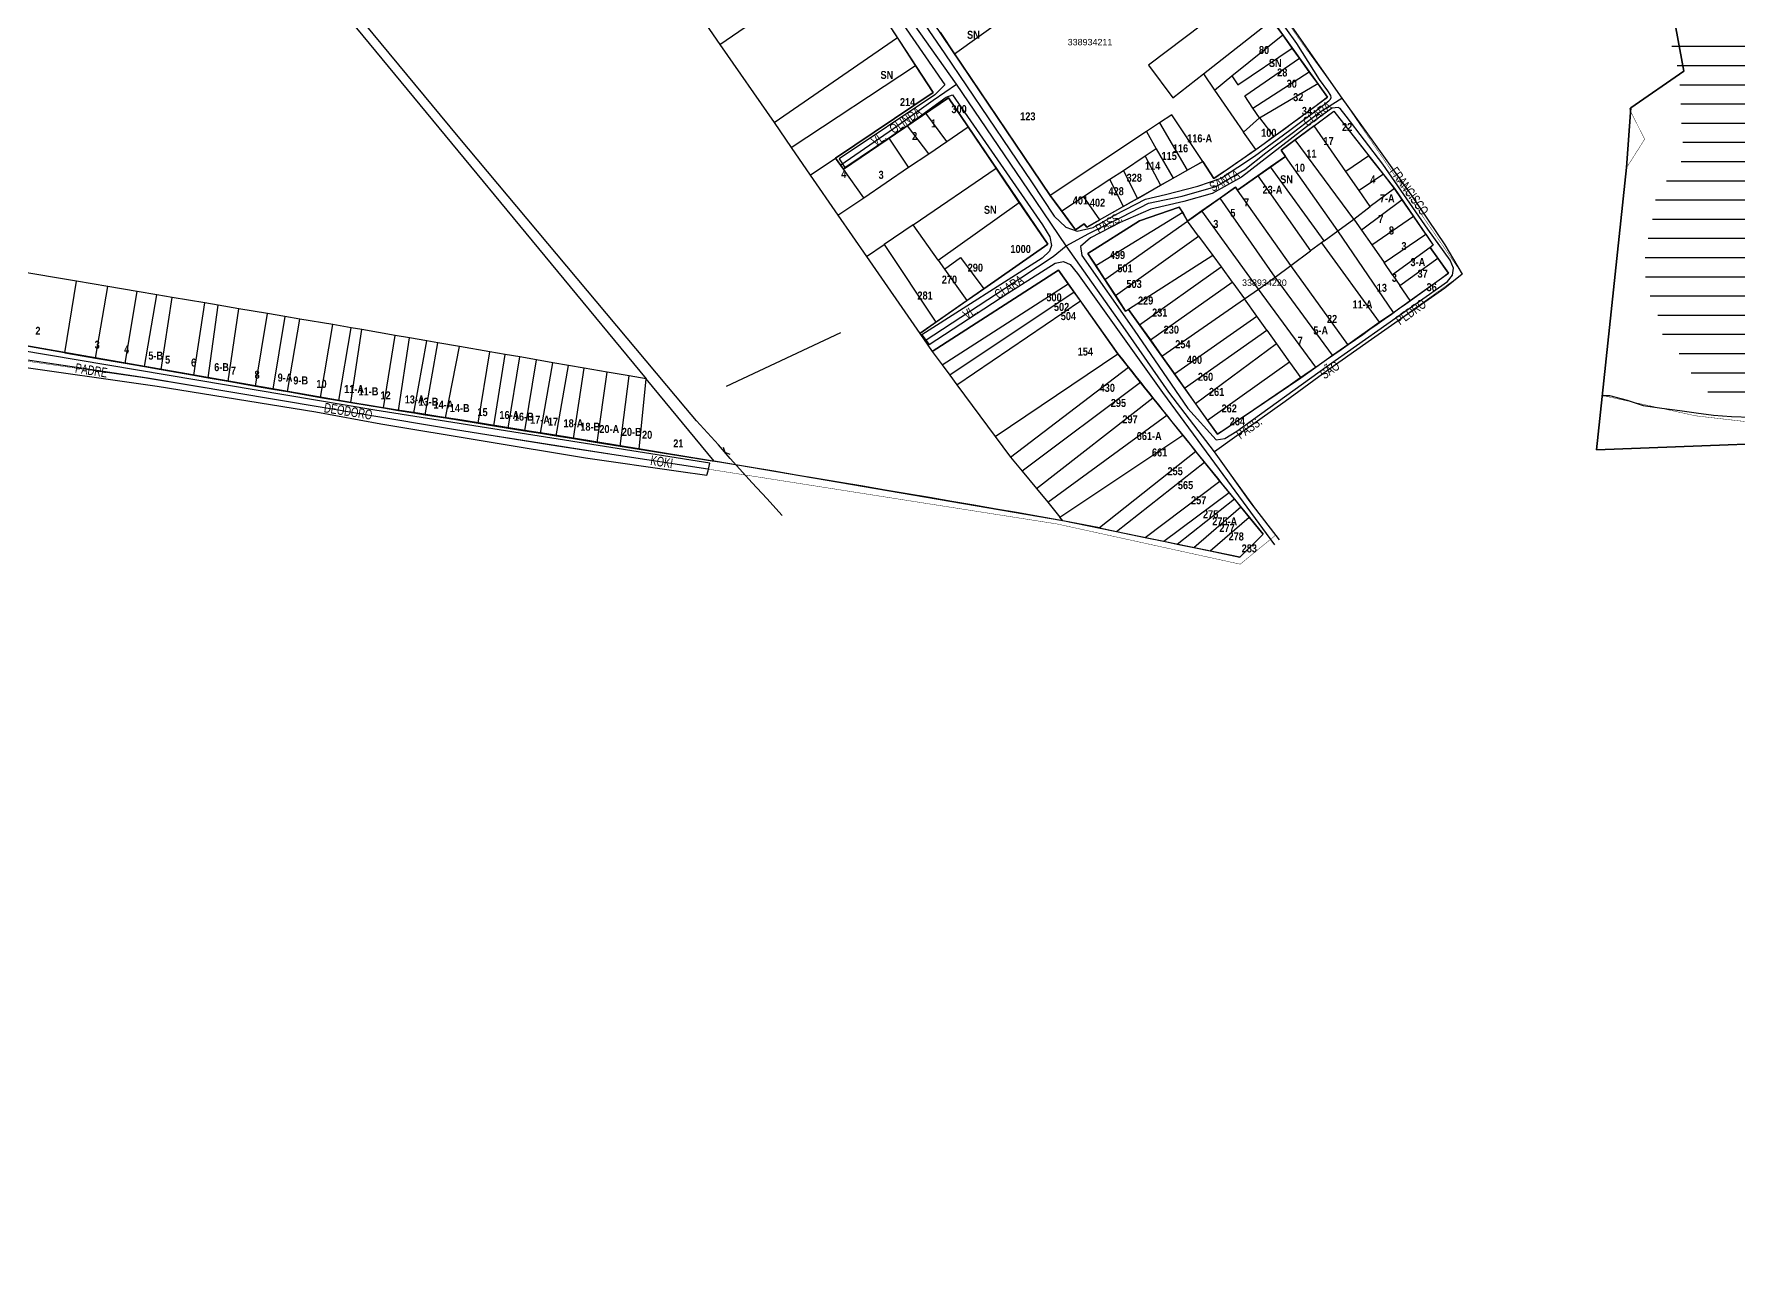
# Model space of a CAD drawing. Extents: x 206099 to 208675, y 4843659 to 4845705.
# Drawn here: x 207303 to 207835, y 4843661 to 4844046 of the extents above; entities that cross this region are included whole.
import ezdxf
from ezdxf.enums import TextEntityAlignment as Align

# ---------------------------------------------------------------- set-up
doc = ezdxf.new("R2010")
doc.units = 0
doc.header["$LTSCALE"] = 1.5
doc.header["$MEASUREMENT"] = 0
for name, color, linetype in [('CD-MALHA-LOTES', 40, 'CONTINUOUS'), ('CD_TXT_QUADRA', 7, 'CONTINUOUS'), ('HD-ALAGADO-BREJO', 170, 'CONTINUOUS'), ('HD-CURSO-INTER', 170, 'CONTINUOUS'), ('HD-VALAS-DRENOS', 170, 'CONTINUOUS'), ('LM-LIM-SETOR-FISCAL', 7, 'CONTINUOUS'), ('RU-QUADRAS', 6, 'CONTINUOUS'), ('SV-CAMINHO-TRILHA', 20, 'CONTINUOUS'), ('SV-EIXO-RUA-N-PAV', 6, 'CONTINUOUS'), ('SV-ESTIVAS', 7, 'CONTINUOUS'), ('SV-RUA-NAO-PAV-S-GUIA-C-GUIA', 7, 'CONTINUOUS'), ('SV-TXT-RUA-N-PAV-S-GUIA-C-GUIA', 7, 'CONTINUOUS'), ('Th_NmrPort', 7, 'CONTINUOUS')]:
    doc.layers.add(name, color=color, linetype=linetype)
doc.styles.add('ARIAL', font='ARIAL.TTF')
doc.styles.add('MONOTXT', font='ARIAL.TTF', dxfattribs={"height": 0.2})
doc.styles.get("Standard").update_dxf_attribs({"font": 'swisscbo.ttf'})
doc.linetypes.add('Limite', pattern='A,20,-3,[130,ltypeshp.shx,S=6.35,R=0,X=0,Y=0],-3,20', length=46)

# ---------------------------------------------------------------- blocks, each defined once
blk = doc.blocks.new('*X5')
at = {"layer": 'HD-ALAGADO-BREJO', "color": 0}
for p, q in [((207794.842649, 4844485.892669), (207805.79537, 4844485.892778)), ((207791.214047, 4844479.8926), (207828.418077, 4844479.892972)), ((207793.024959, 4844473.892585), (207828.630435, 4844473.892941)), ((207795.610594, 4844467.892578), (207827.255176, 4844467.892894)), ((207797.969237, 4844461.892568), (207826.109595, 4844461.89285)), ((207800.011615, 4844455.892556), (207825.55794, 4844455.892811)), ((207801.14809, 4844449.892534), (207824.898415, 4844449.892771)), ((207800.828458, 4844443.892498), (207823.950691, 4844443.892729)), ((207799.784972, 4844437.892454), (207823.002967, 4844437.892686)), ((207798.170735, 4844431.892405), (207822.055244, 4844431.892644)), ((207794.727734, 4844425.892338), (207821.10752, 4844425.892601)), ((207791.39063, 4844419.892271), (207820.298078, 4844419.89256)), ((207788.99836, 4844413.892214), (207819.766112, 4844413.892522)), ((207789.165763, 4844407.892183), (207819.978856, 4844407.892491)), ((207790.597303, 4844401.892164), (207820.921432, 4844401.892468)), ((207791.105561, 4844395.892136), (207822.180367, 4844395.892447)), ((207790.591581, 4844389.892098), (207823.052758, 4844389.892423)), ((207790.624199, 4844383.892066), (207823.567413, 4844383.892395)), ((207790.812854, 4844377.892035), (207824.273489, 4844377.892369)), ((207791.350355, 4844371.892007), (207824.111063, 4844371.892335)), ((207904.377694, 4844371.893137), (207921.70476, 4844371.89331)), ((207792.113749, 4844365.891982), (207823.948636, 4844365.8923)), ((207894.493216, 4844365.893005), (207920.144114, 4844365.893262)), ((207792.363181, 4844359.891951), (207823.45249, 4844359.892262)), ((207887.15993, 4844359.892899), (207916.463688, 4844359.893192)), ((207794.1923, 4844353.891936), (207822.609315, 4844353.892221)), ((207880.181973, 4844353.892796), (207913.753446, 4844353.893132)), ((207794.164311, 4844347.891903), (207822.312629, 4844347.892185)), ((207875.30661, 4844347.892714), (207912.081178, 4844347.893082)), ((207789.103192, 4844341.891819), (207822.260573, 4844341.892151)), ((207870.538868, 4844341.892634), (207911.776048, 4844341.893046)), ((207780.974045, 4844335.891705), (207822.72247, 4844335.892123)), ((207866.40461, 4844335.892559), (207913.348512, 4844335.893029)), ((207777.269977, 4844329.891635), (207824.213868, 4844329.892105)), ((207861.629071, 4844329.892479), (207913.301954, 4844329.892995)), ((207777.924523, 4844323.891609), (207825.78961, 4844323.892087)), ((207858.924276, 4844323.892419), (207908.589853, 4844323.892915)), ((207781.303788, 4844317.891609), (207827.311624, 4844317.89207)), ((207856.780366, 4844317.892364), (207898.081348, 4844317.892777)), ((207785.119883, 4844311.891615), (207828.920731, 4844311.892053)), ((207854.203606, 4844311.892305), (207894.023618, 4844311.892704)), ((207793.710604, 4844305.891668), (207832.781622, 4844305.892058)), ((207848.755933, 4844305.892218), (207898.657294, 4844305.892717)), ((207798.250215, 4844299.89168), (207905.524736, 4844299.892753)), ((207799.403432, 4844293.891658), (207905.707031, 4844293.892721)), ((207802.131386, 4844287.891653), (207908.842801, 4844287.89272)), ((207810.468715, 4844281.891703), (207917.408875, 4844281.892773)), ((207812.63408, 4844275.891692), (207922.444381, 4844275.89279)), ((207813.363658, 4844269.891666), (207925.986824, 4844269.892792)), ((207825.580983, 4844263.891755), (207926.724146, 4844263.892767)), ((207827.469613, 4844257.891741), (207926.210393, 4844257.892729)), ((207835.166879, 4844251.891785), (207924.307941, 4844251.892676)), ((207837.318521, 4844245.891774), (207922.647749, 4844245.892627)), ((207839.715859, 4844239.891765), (207921.21119, 4844239.89258)), ((207844.260155, 4844233.891777), (207849.477512, 4844233.891829)), ((207852.705357, 4844233.891861), (207920.735145, 4844233.892542)), ((207854.328298, 4844227.891845), (207920.45514, 4844227.892506)), ((207854.276476, 4844221.891811), (207919.61873, 4844221.892465)), ((207855.600513, 4844215.891791), (207918.283121, 4844215.892418)), ((207857.033068, 4844209.891773), (207918.867097, 4844209.892391)), ((207857.551363, 4844203.891745), (207927.143502, 4844203.892441)), ((207859.975913, 4844197.891736), (207932.445402, 4844197.892461)), ((207862.747953, 4844191.891731), (207943.901523, 4844191.892542)), ((207855.623703, 4844185.891627), (207948.252647, 4844185.892553)), ((207853.080848, 4844179.891568), (207947.9702, 4844179.892517)), ((207853.000642, 4844173.891534), (207941.53549, 4844173.89242)), ((207851.14973, 4844167.891483), (207932.054726, 4844167.892292)), ((207846.56011, 4844161.891404), (207900.155343, 4844161.89194)), ((207845.083184, 4844155.891356), (207891.452895, 4844155.89182)), ((207843.658365, 4844149.891309), (207887.283114, 4844149.891745)), ((207841.793676, 4844143.891257), (207885.410557, 4844143.891694)), ((207840.29991, 4844137.891209), (207884.338273, 4844137.89165)), ((207839.498916, 4844131.891168), (207882.553421, 4844131.891599)), ((207837.744728, 4844125.891118), (207880.044541, 4844125.891541)), ((207835.772403, 4844119.891065), (207877.483048, 4844119.891482)), ((207835.126361, 4844113.891026), (207875.956477, 4844113.891434)), ((207834.920125, 4844107.890991), (207875.335504, 4844107.891395)), ((207834.653275, 4844101.890955), (207874.887357, 4844101.891357)), ((207832.96839, 4844095.890905), (207874.568183, 4844095.891321)), ((207828.928135, 4844089.890832), (207874.436819, 4844089.891287)), ((207826.169204, 4844083.890771), (207874.524358, 4844083.891255)), ((207825.074135, 4844077.890727), (207875.296174, 4844077.891229)), ((207822.938291, 4844071.890673), (207876.427849, 4844071.891208)), ((207819.765805, 4844065.890608), (207877.750984, 4844065.891188)), ((207818.297974, 4844059.89056), (207879.376118, 4844059.891171)), ((207816.089236, 4844053.890505), (207881.579319, 4844053.89116)), ((207814.358217, 4844047.890455), (207884.323065, 4844047.891155)), ((207814.453918, 4844041.890423), (207885.515043, 4844041.891134)), ((207816.028817, 4844035.890406), (207886.027486, 4844035.891106)), ((207816.959459, 4844029.890382), (207887.54437, 4844029.891088)), ((207817.195608, 4844023.890351), (207888.769743, 4844023.891067)), ((207817.417703, 4844017.890321), (207889.92495, 4844017.891046)), ((207817.809855, 4844011.890292), (207889.658708, 4844011.89101)), ((207817.362589, 4844005.890254), (207887.474825, 4844005.890955)), ((207812.735023, 4843999.890175), (207884.076937, 4843999.890888)), ((207809.269532, 4843993.890107), (207880.029146, 4843993.890815)), ((207808.371219, 4843987.890065), (207875.878995, 4843987.89074)), ((207807.007572, 4843981.890018), (207873.093171, 4843981.890679)), ((207806.062029, 4843975.889976), (207872.269834, 4843975.890638)), ((207806.212549, 4843969.889945), (207872.458862, 4843969.890607)), ((207807.637929, 4843963.889926), (207872.960939, 4843963.890579)), ((207809.984234, 4843957.889916), (207874.567308, 4843957.890562)), ((207811.448392, 4843951.889898), (207878.86683, 4843951.890572)), ((207816.663107, 4843945.889917), (207880.350384, 4843945.890554)), ((207820.480887, 4843939.889922), (207876.952716, 4843939.890487)), ((207825.634741, 4843933.889941), (207861.666141, 4843933.890301))]:
    blk.add_line(p, q, dxfattribs=at)
blk = doc.blocks.new('COD045', base_point=(206178.195884, 4844915.796487))
at = {"layer": 'SV-ESTIVAS'}
blk.add_lwpolyline([(206178.944422, 4844914.299411), (206178.195884, 4844915.796487), (206178.944422, 4844917.299411)], dxfattribs=at)

msp = doc.modelspace()

# ---------------------------------------------------------------- linework, layer by layer
at = {"layer": 'CD-MALHA-LOTES', "linetype": 'Continuous'}
for p, q in [((207353.86, 4844107.65), (207493.87, 4843937.96)), ((207516.97, 4844042.47), (207556.23, 4844069.44)), ((207572.39, 4844044.64), (207556.23, 4844069.44)), ((207590.25, 4844039.59), (207628.83, 4844067.22)), ((207682.46, 4844059.9), (207650.83, 4844036.01)), ((207512.6, 4844048.8), (207516.97, 4844042.47)), ((207668.02, 4844033.26), (207689.45, 4844050.11)), ((207692.82, 4844045.45), (207689.45, 4844050.11)), ((207516.97, 4844042.47), (207533.85, 4844018.04)), ((207533.85, 4844018.04), (207572.39, 4844044.64)), ((207578.07, 4844035.92), (207572.39, 4844044.64)), ((207585.73, 4844046.35), (207590.25, 4844039.59)), ((207676.93, 4844032.64), (207692.82, 4844045.45)), ((207678.75, 4844029.86), (207695.75, 4844041.35)), ((207695.75, 4844041.35), (207692.82, 4844045.45)), ((207698.04, 4844038.15), (207695.75, 4844041.35)), ((207590.25, 4844039.59), (207620.2, 4843995.24)), ((207650.83, 4844036.01), (207658.51, 4844025.77)), ((207681.02, 4844026.39), (207698.04, 4844038.15)), ((207701.07, 4844033.92), (207698.04, 4844038.15)), ((207539.24, 4844010.25), (207578.07, 4844035.92)), ((207583.62, 4844027.41), (207578.07, 4844035.92)), ((207658.51, 4844025.77), (207668.02, 4844033.26)), ((207668.02, 4844033.26), (207671.52, 4844028.24)), ((207671.52, 4844028.24), (207676.93, 4844032.64)), ((207676.93, 4844032.64), (207678.75, 4844029.86)), ((207683.52, 4844022.56), (207701.07, 4844033.92)), ((207703.76, 4844030.23), (207701.07, 4844033.92)), ((207553.08, 4844006.98), (207583.62, 4844027.41)), ((207588.43, 4844025.8), (207581.31, 4844020.96)), ((207594.56, 4844016.72), (207588.43, 4844025.8)), ((207671.52, 4844028.24), (207680.57, 4844015.11)), ((207683.52, 4844022.56), (207681.02, 4844026.39)), ((207685.51, 4844019.53), (207703.76, 4844030.23)), ((207690.04, 4844013.72), (207706.76, 4844026.01)), ((207706.76, 4844026.01), (207703.76, 4844030.23)), ((207581.31, 4844020.96), (207575.59, 4844017.08)), ((207587.87, 4844012.18), (207581.31, 4844020.96)), ((207658.21, 4844020.53), (207654.3, 4844017.93)), ((207667.82, 4844005.94), (207658.21, 4844020.53)), ((207685.51, 4844019.53), (207683.52, 4844022.56)), ((207702.61, 4844017.09), (207708.8, 4844021.61)), ((207708.8, 4844021.61), (207719.73, 4844007.7)), ((207533.85, 4844018.04), (207539.24, 4844010.25)), ((207575.59, 4844017.08), (207569.87, 4844013.2)), ((207582.21, 4844008.34), (207575.59, 4844017.08)), ((207587.87, 4844012.18), (207594.56, 4844016.72)), ((207603.3, 4844003.8), (207594.56, 4844016.72)), ((207650.24, 4844015.22), (207620.2, 4843995.24)), ((207654.3, 4844017.93), (207650.24, 4844015.22)), ((207650.24, 4844015.22), (207653.31, 4844009.87)), ((207654.3, 4844017.93), (207662.95, 4844003.2)), ((207680.57, 4844015.11), (207685.51, 4844019.53)), ((207684.42, 4844009.6), (207680.57, 4844015.11)), ((207685.51, 4844019.53), (207690.04, 4844013.72)), ((207702.61, 4844017.09), (207696.67, 4844012.69)), ((207712.58, 4844002.74), (207702.61, 4844017.09)), ((207539.24, 4844010.25), (207545.15, 4844001.67)), ((207569.87, 4844013.2), (207555.55, 4844003.49)), ((207575.93, 4844004.08), (207569.87, 4844013.2)), ((207582.21, 4844008.34), (207587.87, 4844012.18)), ((207653.31, 4844009.87), (207649.88, 4844007.61)), ((207653.31, 4844009.87), (207658.56, 4844000.7)), ((207671.34, 4844000.59), (207684.42, 4844009.6)), ((207684.42, 4844009.6), (207690.04, 4844013.72)), ((207696.67, 4844012.69), (207692.32, 4844009.46)), ((207692.32, 4844009.46), (207693.69, 4844007.5)), ((207715.02, 4843987.92), (207696.67, 4844012.69)), ((207545.15, 4844001.67), (207553.08, 4844006.98)), ((207555.55, 4844003.49), (207553.08, 4844006.98)), ((207561.87, 4843994.55), (207575.93, 4844004.08)), ((207575.93, 4844004.08), (207582.21, 4844008.34)), ((207649.88, 4844007.61), (207643.02, 4844003.01)), ((207649.88, 4844007.61), (207654.62, 4843998.47)), ((207662.95, 4844003.2), (207667.82, 4844005.94)), ((207667.82, 4844005.94), (207671.34, 4844000.59)), ((207688.97, 4844004.18), (207685.05, 4844001.42)), ((207693.69, 4844007.5), (207688.97, 4844004.18)), ((207705.72, 4843981.05), (207688.97, 4844004.18)), ((207710.02, 4843984.22), (207693.69, 4844007.5)), ((207719.73, 4844007.7), (207712.58, 4844002.74)), ((207724.27, 4844001.92), (207719.73, 4844007.7)), ((207545.15, 4844001.67), (207553.84, 4843989.1)), ((207561.87, 4843994.55), (207555.55, 4844003.49)), ((207577.34, 4843986.15), (207603.3, 4844003.8)), ((207610.51, 4843993.13), (207603.3, 4844003.8)), ((207638.81, 4844000.25), (207630.55, 4843994.82)), ((207643.02, 4844003.01), (207638.81, 4844000.25)), ((207638.81, 4844000.25), (207642.97, 4843991.86)), ((207643.02, 4844003.01), (207647.4, 4843994.37)), ((207654.62, 4843998.47), (207658.56, 4844000.7)), ((207658.56, 4844000.7), (207662.95, 4844003.2)), ((207685.05, 4844001.42), (207678.68, 4843996.92)), ((207685.05, 4844001.42), (207701.52, 4843977.95)), ((207716.71, 4843996.8), (207712.58, 4844002.74)), ((207724.27, 4844001.92), (207716.71, 4843996.8)), ((207727.79, 4843997.43), (207724.27, 4844001.92)), ((207553.84, 4843989.1), (207561.87, 4843994.55)), ((207620.2, 4843995.24), (207623.79, 4843990.34)), ((207630.55, 4843994.82), (207623.79, 4843990.34)), ((207630.55, 4843994.82), (207635.55, 4843987.69)), ((207642.97, 4843991.86), (207647.4, 4843994.37)), ((207647.4, 4843994.37), (207654.62, 4843998.47)), ((207673.23, 4843994.43), (207667.59, 4843990.46)), ((207678.04, 4843997.83), (207673.23, 4843994.43)), ((207690.42, 4843969.76), (207673.23, 4843994.43)), ((207678.68, 4843996.92), (207678.04, 4843997.83)), ((207695.38, 4843973.42), (207678.68, 4843996.92)), ((207720.13, 4843991.81), (207716.71, 4843996.8)), ((207730.16, 4843993.95), (207717.45, 4843984.4)), ((207727.79, 4843997.43), (207720.13, 4843991.81)), ((207730.16, 4843993.95), (207727.79, 4843997.43)), ((207733.67, 4843988.8), (207730.16, 4843993.95)), ((207553.84, 4843989.1), (207562.74, 4843976.21)), ((207585.15, 4843975.07), (207610.51, 4843993.13)), ((207619.37, 4843980.03), (207610.51, 4843993.13)), ((207623.79, 4843990.34), (207628.02, 4843984.55)), ((207634.39, 4843973.38), (207661.64, 4843990.05)), ((207635.55, 4843987.69), (207642.97, 4843991.86)), ((207660.51, 4843991.65), (207648.06, 4843987.38)), ((207661.64, 4843990.05), (207660.51, 4843991.65)), ((207663.08, 4843987.28), (207661.64, 4843990.05)), ((207667.59, 4843990.46), (207663.08, 4843987.28)), ((207685.28, 4843965.97), (207667.59, 4843990.46)), ((207715.02, 4843987.92), (207720.13, 4843991.81)), ((207720.67, 4843979.81), (207733.67, 4843988.8)), ((207737.49, 4843983.2), (207733.67, 4843988.8)), ((207577.34, 4843986.15), (207568.3, 4843979.99)), ((207585.15, 4843975.07), (207577.34, 4843986.15)), ((207628.02, 4843984.55), (207630.73, 4843986.4)), ((207630.73, 4843986.4), (207631.59, 4843985.41)), ((207631.59, 4843985.41), (207635.55, 4843987.69)), ((207648.06, 4843987.38), (207631.9, 4843977.17)), ((207637.22, 4843969.05), (207663.08, 4843987.28)), ((207666.52, 4843982.58), (207663.08, 4843987.28)), ((207705.72, 4843981.05), (207710.02, 4843984.22)), ((207710.02, 4843984.22), (207715.02, 4843987.92)), ((207727.39, 4843958.74), (207710.02, 4843984.22)), ((207715.02, 4843987.92), (207717.45, 4843984.4)), ((207717.45, 4843984.4), (207720.67, 4843979.81)), ((207724.5, 4843974.28), (207737.49, 4843983.2)), ((207737.49, 4843983.2), (207739.85, 4843979.73)), ((207562.74, 4843976.21), (207568.3, 4843979.99)), ((207568.3, 4843979.99), (207584.46, 4843955.69)), ((207599.4, 4843966.1), (207619.37, 4843980.03)), ((207640.54, 4843963.97), (207666.52, 4843982.58)), ((207666.52, 4843982.58), (207670.98, 4843976.48)), ((207695.38, 4843973.42), (207701.52, 4843977.95)), ((207704.94, 4843980.48), (207701.52, 4843977.95)), ((207705.72, 4843981.05), (207704.94, 4843980.48)), ((207704.94, 4843980.48), (207722.98, 4843955.64)), ((207720.67, 4843979.81), (207724.5, 4843974.28)), ((207738.88, 4843979.02), (207727.13, 4843970.47)), ((207739.85, 4843979.73), (207738.88, 4843979.02)), ((207741.24, 4843975.73), (207738.88, 4843979.02)), ((207562.74, 4843976.21), (207579.37, 4843952.14)), ((207585.15, 4843975.07), (207587.13, 4843972.27)), ((207587.13, 4843972.27), (207592.12, 4843975.87)), ((207587.13, 4843972.27), (207594.1, 4843962.41)), ((207592.12, 4843975.87), (207599.4, 4843966.1)), ((207631.9, 4843977.17), (207634.39, 4843973.38)), ((207634.39, 4843973.38), (207637.22, 4843969.05)), ((207670.98, 4843976.48), (207644.66, 4843959.68)), ((207648.11, 4843954.83), (207673.57, 4843972.93)), ((207670.98, 4843976.48), (207673.57, 4843972.93)), ((207673.57, 4843972.93), (207677.05, 4843968.18)), ((207690.42, 4843969.76), (207695.38, 4843973.42)), ((207713.18, 4843948.7), (207695.38, 4843973.42)), ((207727.13, 4843970.47), (207724.5, 4843974.28)), ((207729.43, 4843967.18), (207741.24, 4843975.73)), ((207744.66, 4843970.95), (207741.24, 4843975.73)), ((207315.9, 4843968.48), (207296.63, 4843971.72)), ((207312.29, 4843946.14), (207315.9, 4843968.48)), ((207325.67, 4843966.83), (207315.9, 4843968.48)), ((207321.83, 4843944.47), (207325.67, 4843966.83)), ((207334.8, 4843965.28), (207325.67, 4843966.83)), ((207622.78, 4843971.92), (207583.32, 4843946.49)), ((207586.38, 4843942.36), (207625.8, 4843967.67)), ((207625.8, 4843967.67), (207622.78, 4843971.92)), ((207627.61, 4843965.1), (207625.8, 4843967.67)), ((207637.22, 4843969.05), (207640.54, 4843963.97)), ((207651.45, 4843950.13), (207677.05, 4843968.18)), ((207677.05, 4843968.18), (207677.19, 4843967.99)), ((207677.19, 4843967.99), (207680.88, 4843962.97)), ((207685.28, 4843965.97), (207690.42, 4843969.76)), ((207708.42, 4843945.34), (207690.42, 4843969.76)), ((207727.13, 4843970.47), (207729.43, 4843967.18)), ((207732.68, 4843962.48), (207729.43, 4843967.18)), ((207732.68, 4843962.48), (207744.66, 4843970.95)), ((207331.1, 4843942.85), (207334.8, 4843965.28)), ((207340.96, 4843964.23), (207334.8, 4843965.28)), ((207337.16, 4843941.79), (207340.96, 4843964.23)), ((207345.81, 4843963.41), (207340.96, 4843964.23)), ((207342.3, 4843940.89), (207345.81, 4843963.41)), ((207355.96, 4843961.69), (207345.81, 4843963.41)), ((207352.54, 4843939.1), (207355.96, 4843961.69)), ((207360.2, 4843960.97), (207355.96, 4843961.69)), ((207584.46, 4843955.69), (207594.1, 4843962.41)), ((207627.61, 4843965.1), (207588.8, 4843939.08)), ((207591, 4843936.14), (207629.61, 4843962.3)), ((207594.1, 4843962.41), (207599.4, 4843966.1)), ((207629.61, 4843962.3), (207627.61, 4843965.1)), ((207641.33, 4843945.76), (207629.61, 4843962.3)), ((207640.54, 4843963.97), (207643.73, 4843959.1)), ((207655.08, 4843945.01), (207680.88, 4843962.97)), ((207680.88, 4843962.97), (207685.28, 4843965.97)), ((207684.73, 4843957.55), (207680.88, 4843962.97)), ((207703.13, 4843941.6), (207685.28, 4843965.97)), ((207727.39, 4843958.74), (207732.68, 4843962.48)), ((207357.04, 4843938.31), (207360.2, 4843960.97)), ((207366.59, 4843959.89), (207360.2, 4843960.97)), ((207363.31, 4843937.22), (207366.59, 4843959.89)), ((207375.57, 4843958.36), (207366.59, 4843959.89)), ((207371.86, 4843935.72), (207375.57, 4843958.36)), ((207381.02, 4843957.44), (207375.57, 4843958.36)), ((207381.02, 4843957.44), (207377.28, 4843934.77)), ((207385.65, 4843956.65), (207381.02, 4843957.44)), ((207381.82, 4843933.98), (207385.65, 4843956.65)), ((207395.96, 4843954.91), (207385.65, 4843956.65)), ((207643.73, 4843959.1), (207644.66, 4843959.68)), ((207644.66, 4843959.68), (207648.11, 4843954.83)), ((207659.02, 4843939.48), (207684.73, 4843957.55)), ((207687.87, 4843953.14), (207684.73, 4843957.55)), ((207722.98, 4843955.64), (207727.39, 4843958.74)), ((207392.1, 4843932.18), (207395.96, 4843954.91)), ((207401.67, 4843953.94), (207395.96, 4843954.91)), ((207397.87, 4843931.17), (207401.67, 4843953.94)), ((207401.62, 4843930.52), (207405.03, 4843953.37)), ((207405.03, 4843953.37), (207401.67, 4843953.94)), ((207415.44, 4843951.56), (207405.03, 4843953.37)), ((207411.83, 4843928.87), (207415.44, 4843951.56)), ((207419.98, 4843950.77), (207415.44, 4843951.56)), ((207416.47, 4843928.12), (207419.98, 4843950.77)), ((207425.32, 4843949.85), (207419.98, 4843950.77)), ((207579.37, 4843952.14), (207584.46, 4843955.69)), ((207579.37, 4843952.14), (207583.32, 4843946.49)), ((207648.11, 4843954.83), (207651.45, 4843950.13)), ((207662.14, 4843935.09), (207687.87, 4843953.14)), ((207687.87, 4843953.14), (207690.89, 4843948.87)), ((207713.18, 4843948.7), (207722.98, 4843955.64)), ((207292.66, 4843949.59), (207312.13, 4843946.17)), ((207312.13, 4843946.17), (207312.29, 4843946.14)), ((207312.29, 4843946.14), (207321.83, 4843944.47)), ((207421.31, 4843927.34), (207425.32, 4843949.85)), ((207424.89, 4843926.76), (207428.83, 4843949.24)), ((207428.83, 4843949.24), (207425.32, 4843949.85)), ((207435.62, 4843948.07), (207428.83, 4843949.24)), ((207431.21, 4843925.76), (207435.62, 4843948.07)), ((207445.08, 4843946.42), (207435.62, 4843948.07)), ((207441.41, 4843924.09), (207445.08, 4843946.42)), ((207449.8, 4843945.6), (207445.08, 4843946.42)), ((207446.25, 4843923.31), (207449.8, 4843945.6)), ((207454.41, 4843944.8), (207449.8, 4843945.6)), ((207583.32, 4843946.49), (207586.38, 4843942.36)), ((207602.97, 4843919.94), (207641.33, 4843945.76)), ((207644.6, 4843941.64), (207641.33, 4843945.76)), ((207651.45, 4843950.13), (207655.08, 4843945.01)), ((207690.89, 4843948.87), (207665.6, 4843930.2)), ((207690.89, 4843948.87), (207694.94, 4843943.18)), ((207708.42, 4843945.34), (207713.18, 4843948.7)), ((207321.83, 4843944.47), (207331.1, 4843942.85)), ((207331.1, 4843942.85), (207337.16, 4843941.79)), ((207337.16, 4843941.79), (207342.3, 4843940.89)), ((207342.3, 4843940.89), (207352.54, 4843939.1)), ((207450.82, 4843922.57), (207454.41, 4843944.8)), ((207459.63, 4843943.89), (207454.41, 4843944.8)), ((207456.04, 4843921.73), (207459.63, 4843943.89)), ((207464.69, 4843943.02), (207459.63, 4843943.89)), ((207460.86, 4843920.96), (207464.69, 4843943.02)), ((207469.6, 4843942.16), (207464.69, 4843943.02)), ((207465.81, 4843920.15), (207469.6, 4843942.16)), ((207474.55, 4843941.3), (207469.6, 4843942.16)), ((207471.15, 4843919.29), (207474.55, 4843941.3)), ((207481.75, 4843940.06), (207474.55, 4843941.3)), ((207478.62, 4843918.08), (207481.75, 4843940.06)), ((207488.59, 4843938.86), (207481.75, 4843940.06)), ((207586.38, 4843942.36), (207588.8, 4843939.08)), ((207607.79, 4843913.49), (207644.6, 4843941.64)), ((207648.41, 4843936.86), (207644.6, 4843941.64)), ((207655.08, 4843945.01), (207659.02, 4843939.48)), ((207694.94, 4843943.18), (207669.32, 4843924.98)), ((207694.94, 4843943.18), (207698.43, 4843938.27)), ((207698.43, 4843938.27), (207703.13, 4843941.6)), ((207703.13, 4843941.6), (207708.42, 4843945.34)), ((207352.54, 4843939.1), (207357.04, 4843938.31)), ((207357.04, 4843938.31), (207363.31, 4843937.22)), ((207363.31, 4843937.22), (207371.86, 4843935.72)), ((207371.86, 4843935.72), (207377.28, 4843934.77)), ((207377.28, 4843934.77), (207381.82, 4843933.98)), ((207485.79, 4843916.92), (207488.59, 4843938.86)), ((207493.87, 4843937.96), (207488.59, 4843938.86)), ((207491.68, 4843915.97), (207493.87, 4843937.96)), ((207515.12, 4843912.19), (207493.87, 4843937.96)), ((207588.8, 4843939.08), (207591, 4843936.14)), ((207591, 4843936.14), (207602.97, 4843919.94)), ((207648.41, 4843936.86), (207611.36, 4843909.15)), ((207652.26, 4843932.03), (207648.41, 4843936.86)), ((207659.02, 4843939.48), (207662.14, 4843935.09)), ((207662.14, 4843935.09), (207665.6, 4843930.2)), ((207672.42, 4843920.64), (207698.43, 4843938.27)), ((207381.82, 4843933.98), (207392.1, 4843932.18)), ((207392.1, 4843932.18), (207397.87, 4843931.17)), ((207397.87, 4843931.17), (207401.62, 4843930.52)), ((207401.62, 4843930.52), (207411.83, 4843928.87)), ((207615.84, 4843903.69), (207652.26, 4843932.03)), ((207656.58, 4843926.61), (207652.26, 4843932.03)), ((207665.6, 4843930.2), (207669.32, 4843924.98)), ((207411.83, 4843928.87), (207416.47, 4843928.12)), ((207416.47, 4843928.12), (207421.31, 4843927.34)), ((207421.31, 4843927.34), (207424.89, 4843926.76)), ((207424.89, 4843926.76), (207431.21, 4843925.76)), ((207431.21, 4843925.76), (207441.41, 4843924.09)), ((207441.41, 4843924.09), (207446.25, 4843923.31)), ((207619.38, 4843899.38), (207656.58, 4843926.61)), ((207661.6, 4843920.32), (207656.58, 4843926.61)), ((207669.32, 4843924.98), (207672.42, 4843920.64)), ((207446.25, 4843923.31), (207450.82, 4843922.57)), ((207450.82, 4843922.57), (207456.04, 4843921.73)), ((207456.04, 4843921.73), (207460.86, 4843920.96)), ((207460.86, 4843920.96), (207465.81, 4843920.15)), ((207465.81, 4843920.15), (207471.15, 4843919.29)), ((207471.15, 4843919.29), (207478.62, 4843918.08)), ((207602.97, 4843919.94), (207607.79, 4843913.49)), ((207623.21, 4843894.72), (207661.6, 4843920.32)), ((207661.6, 4843920.32), (207665.65, 4843915.24)), ((207478.62, 4843918.08), (207485.79, 4843916.92)), ((207485.79, 4843916.92), (207491.68, 4843915.97)), ((207491.68, 4843915.97), (207515.12, 4843912.19)), ((207607.79, 4843913.49), (207611.36, 4843909.15)), ((207665.65, 4843915.24), (207635.56, 4843891.4)), ((207668.38, 4843911.89), (207665.65, 4843915.24)), ((207624.12, 4843893.62), (207515.12, 4843912.19)), ((207611.36, 4843909.15), (207615.84, 4843903.69)), ((207640.92, 4843890.28), (207668.38, 4843911.89)), ((207673.18, 4843906.01), (207668.38, 4843911.89)), ((207615.84, 4843903.69), (207619.38, 4843899.38)), ((207649.8, 4843888.43), (207673.18, 4843906.01)), ((207676.07, 4843902.46), (207673.18, 4843906.01)), ((207619.38, 4843899.38), (207623.21, 4843894.72)), ((207655.67, 4843887.2), (207676.07, 4843902.46)), ((207659.88, 4843886.33), (207677.7, 4843900.47)), ((207665.01, 4843885.25), (207679.74, 4843897.97)), ((207677.7, 4843900.47), (207676.07, 4843902.46)), ((207679.74, 4843897.97), (207677.7, 4843900.47)), ((207682.38, 4843894.73), (207679.74, 4843897.97)), ((207624.12, 4843893.62), (207623.21, 4843894.72)), ((207635.56, 4843891.4), (207624.12, 4843893.62)), ((207670.14, 4843884.19), (207682.38, 4843894.73)), ((207686.73, 4843889.4), (207682.38, 4843894.73)), ((207635.56, 4843891.4), (207640.92, 4843890.28)), ((207640.92, 4843890.28), (207649.8, 4843888.43)), ((207649.8, 4843888.43), (207655.67, 4843887.2)), ((207655.67, 4843887.2), (207659.88, 4843886.33)), ((207679.42, 4843882.25), (207686.73, 4843889.4)), ((207659.88, 4843886.33), (207665.01, 4843885.25)), ((207665.01, 4843885.25), (207670.14, 4843884.19)), ((207670.14, 4843884.19), (207679.42, 4843882.25))]:
    msp.add_line(p, q, dxfattribs=at)
at = {"layer": 'CD-MALHA-LOTES'}
msp.add_lwpolyline([(207815.63, 4844047.62), (207818.11, 4844034.1), (207801.58, 4844022.7), (207800.29, 4844003.99), (207790.84, 4843915.81), (207878.7, 4843919.16)], dxfattribs=at)
at = {"layer": 'HD-CURSO-INTER', "flags": 128}
msp.add_lwpolyline([(207536.42, 4843895.26), (207531.56, 4843900.61), (207526.99, 4843905.45), (207520.2, 4843913.06), (207516.46, 4843917.32), (207509.67, 4843924.82), (207506.27, 4843928.78)], dxfattribs=at)
at = {"layer": 'HD-VALAS-DRENOS', "flags": 128}
for points in [[(207506.27, 4843928.78), (207435.19, 4844013.66), (207362.98, 4844101.03), (207314.77, 4844160.46), (207314.12, 4844160.28), (207312.81, 4844161.67)], [(207519.01, 4843935.64), (207554.77, 4843952.43)]]:
    msp.add_lwpolyline(points, dxfattribs=at)
at = {"layer": 'LM-LIM-SETOR-FISCAL', "linetype": 'Limite', "ltscale": 0.1, "const_width": 0.13, "flags": 128}
msp.add_lwpolyline([(206951.13, 4844515.15), (206103.85, 4844311.15), (206102.2, 4844310.76), (206463.03, 4843896.23), (206552, 4844015.88), (206955.36, 4843691.91), (206997.06, 4843661.13), (206998.31, 4843663.57), (207016.42, 4843698.58), (207012.73, 4843700.99), (207070.72, 4843830.73), (207120.99, 4843945.82), (207148.62, 4843951), (207201.26, 4843971.46), (207207.29, 4843958.02), (207217.12, 4843955.42), (207337.27, 4843938.21), (207437.15, 4843921.71), (207622.29, 4843892.61), (207679.53, 4843880.04), (207690.49, 4843889.02), (207671.55, 4843915.2), (207748.93, 4843970.7), (207711.26, 4844025.71), (207698.36, 4844043.55), (207668.91, 4844086.59), (207641.42, 4844125.22), (207698.91, 4844166.45), (207678.15, 4844195.51), (207667.43, 4844209.54), (207654.06, 4844227.54), (207631.24, 4844260.95), (207605.71, 4844299.54), (207598, 4844309.83), (207586.64, 4844326.37), (207553.25, 4844375.41), (207542.96, 4844389.81), (207530.49, 4844407.67), (207597.31, 4844451.76), (207621.23, 4844476.19), (207656.93, 4844513), (207690.53, 4844547.25), (207699.44, 4844555.93), (207701.4, 4844564.61), (207693.13, 4844573.37), (207679, 4844583.84), (207661.07, 4844596.77), (207637.45, 4844615.37), (207585.86, 4844655.97), (207575.48, 4844664.69), (207569.08, 4844671.5), (207569.45, 4844680.36), (207654.93, 4844703.13), (207663.89, 4844680.39), (207677.57, 4844669.34), (207702.32, 4844650.54), (207716.26, 4844640.68), (207753.78, 4844609.83), (207762.93, 4844554.62), (207770.13, 4844473.57), (207776.84, 4844472.68), (207793.01, 4844360.57), (207785.17, 4844355.62), (207770.44, 4844345.59), (207748.43, 4844330.95), (207747.91, 4844324.8), (207753.52, 4844317.31), (207769.28, 4844298.69), (207775.01, 4844293.43), (207782.88, 4844283.92), (207789.15, 4844276.2), (207815.46, 4844244.33), (207819.38, 4844241.82), (207833.89, 4844253.22), (207837.15, 4844248.8), (207827.85, 4844241.71), (207830.8, 4844238.17), (207835.76, 4844241.82), (207843.28, 4844230.65), (207850.47, 4844234.85), (207853.27, 4844229.99), (207850.22, 4844228.31), (207852.55, 4844223.47), (207862.28, 4844194.53), (207852.98, 4844190.72), (207855.45, 4844183.13), (207841.05, 4844179.2), (207842.75, 4844174.19), (207831.58, 4844167.48), (207835.38, 4844161.88), (207841.17, 4844165.37), (207847.07, 4844155.75), (207831.32, 4844146.19), (207834.89, 4844140.85), (207829.27, 4844137.4), (207831.74, 4844133), (207827.93, 4844130.58), (207830.96, 4844126.13), (207825.79, 4844122.95), (207828.8, 4844117.88), (207826.74, 4844116.71), (207837.07, 4844101.63), (207828.21, 4844096.11), (207838.21, 4844083.58), (207810.77, 4844063.9), (207814.94, 4844058.51), (207818.35, 4844060.87), (207823.85, 4844053.22), (207815.63, 4844047.62), (207818.11, 4844034.1), (207801.11, 4844022.39), (207805.92, 4844012.86), (207800.29, 4844003.99), (207792.72, 4843932.76), (207821.91, 4843926.4), (207859.75, 4843922.03), (207884.09, 4843912.26), (207889.39, 4843912.02), (207898.99, 4843924.88), (207898.88, 4843930.09), (207899.02, 4843938.96), (207962.06, 4843938.77), (207963.84, 4843901.85), (207941.02, 4843902.05), (207942.04, 4843841.47), (208007.7, 4843841.21), (208022.14, 4843841.12), (208036.07, 4843839.89), (208056.34, 4843840.14), (208090.26, 4843841.1), (208106.1, 4843842.59), (208189.59, 4843856.54), (208188.16, 4843865.4), (208275.25, 4843877.18), (208292.72, 4843880.37), (208298.69, 4843887.78), (208321.91, 4843926.37), (208334.62, 4843947.55), (208347.38, 4843979.84), (208351.66, 4843981.53), (208361.4, 4843993.9), (208372.92, 4843999.2), (208371.9, 4844007.23), (208387.36, 4844030.68), (208393.74, 4844026.56), (208401.25, 4844038.55), (208394.9, 4844042.64), (208398.77, 4844059.02), (208405.89, 4844063.32), (208424.47, 4844062.68), (208426.06, 4844069.85), (208422.67, 4844090.07), (208413.98, 4844110.55), (208424.48, 4844115.64), (208426.74, 4844111.64), (208466.87, 4844139.33), (208484, 4844172.26), (208526.46, 4844173.32), (208524.92, 4844238.99), (208556.34, 4844273.82), (208606.67, 4844329.22), (208617.29, 4844355.28), (208634.75, 4844382.44), (208623.4, 4844573.87), (208620.94, 4844586.93), (208617.24, 4844585.48), (208611.62, 4844582.44), (208602.16, 4844575.47), (208597.22, 4844571.55), (208589.65, 4844565.64), (208583.91, 4844560.59), (208574.64, 4844553.13), (208565.88, 4844547.77), (208558.91, 4844543.84), (208546.16, 4844536.68), (208538.21, 4844532.01), (208523.21, 4844523.48), (208501.29, 4844510.52), (208474.09, 4844504.73), (208470.3, 4844549.75), (208469.96, 4844556.19), (208469.21, 4844570.01), (208467.84, 4844586.2), (208466.79, 4844596.16), (208463.28, 4844642.74), (208459.25, 4844689.33), (208457.41, 4844719.81), (208456.59, 4844734.9), (208455.83, 4844742.23), (208452.75, 4844785.24), (208451.92, 4844795.94), (208448.46, 4844834.88), (208447.26, 4844852.46), (208446.16, 4844873.31), (208445.12, 4844881.64), (208441.97, 4844928.93), (208438.81, 4844974.82), (208435.74, 4845020.91), (208434.09, 4845038.6), (208431.09, 4845069.57), (208428.45, 4845117.03), (208425.65, 4845163.09), (208425.04, 4845177.97), (208424.21, 4845193.61), (208423.19, 4845208.28), (208420.65, 4845245.05), (208420.1, 4845254.11), (208419.59, 4845259.67), (208417.58, 4845281.54), (208417.08, 4845287.58), (208415.98, 4845307.61), (208414.07, 4845322.51), (208412.84, 4845335.67), (208409.33, 4845349.09), (208404.94, 4845354.53), (208397.22, 4845363.48), (208391.26, 4845367.95), (208373.27, 4845347.25), (208334.49, 4845303.29), (208294.22, 4845257.76), (208255.35, 4845213.1), (208212.72, 4845163.71), (208171.57, 4845116.42), (208140.51, 4845080.89), (208114.59, 4845051), (208102.6, 4845036.98), (208066.61, 4844996.14), (208032.07, 4844956.22), (207998.73, 4844916.29), (207967.12, 4844879.57), (207953.42, 4844867.05), (207945.01, 4844857.92), (207921.99, 4844836.18), (207906.18, 4844822.02), (207877.77, 4844798.99), (207836.45, 4844772.36), (207834.47, 4844792.78), (207833.01, 4844807.86), (207831.55, 4844856.55), (207830.63, 4844904.88), (207830.37, 4844927.94), (207830.09, 4844953.39), (207831, 4845001.71), (207831.73, 4845050.95), (207831.55, 4845099.46), (207831.55, 4845147.97), (207831.18, 4845196.48), (207831.39, 4845224.82), (207831.52, 4845241.53), (207831.55, 4845245.91), (207831.55, 4845246.41), (207831.18, 4845294.78), (207831.18, 4845343.11), (207831.73, 4845394.36), (207833.37, 4845443.42), (207833.92, 4845490.65), (207833.71, 4845521.07), (207833.56, 4845541.9), (207833.48, 4845550.53), (207833.19, 4845579.45), (207832.83, 4845604.85), (207833.56, 4845629.33), (207836.48, 4845656.56), (207836.76, 4845664.71), (207825.37, 4845667.68), (207821.82, 4845668.69), (207816.91, 4845670.09), (207805.68, 4845673.47), (207791.7, 4845677.75), (207783.5, 4845679.57), (207766.81, 4845685.02), (207754.43, 4845688.82), (207739.64, 4845691.3), (207722.13, 4845693.94), (207717.1, 4845694.68), (207690.08, 4845700.62), (207680.08, 4845702.89), (207670.03, 4845704.98), (207667.81, 4845700.16), (207660.99, 4845676.98), (207660.54, 4845673.8), (207657.39, 4845659.57), (207656.59, 4845656.53), (207655.95, 4845653.98), (207650.56, 4845639.59), (207647.27, 4845633.02), (207644.17, 4845622.85), (207641.37, 4845615.1), (207618.1, 4845615.4), (207601.33, 4845615.86), (207592.93, 4845615.82), (207543.69, 4845617.43), (207493.78, 4845618.83), (207471.28, 4845620.61), (207442.67, 4845621.38), (207409.05, 4845621.45), (207395.8, 4845621.64), (207345.61, 4845622.76), (207297.34, 4845623.66), (207302.37, 4845557.49), (207306.56, 4845504.34), (207309.91, 4845464.2), (207314.17, 4845425.29), (207318.44, 4845350.96), (207323.01, 4845301.38), (207326.21, 4845262.61), (207329.56, 4845220.35), (207332.3, 4845183.41), (207332.77, 4845157.36), (207331.5, 4845129.31), (207329.48, 4845113.1), (207327.97, 4845099.78), (207322.7, 4845067.42), (207315.32, 4845031.5), (207304.58, 4844989.44), (207294.83, 4844945.95), (207285.39, 4844902.77), (207275.03, 4844859.74), (207265.74, 4844820.37), (207255.53, 4844777.19), (207247.26, 4844743.37), (207237.49, 4844702.4), (207233.3, 4844686.1), (207226.31, 4844651.65), (207222.36, 4844634.38), (207221.5, 4844580.09), (207184.7, 4844571.41), (207132.94, 4844558.17), (207106.7, 4844555.23), (207101.3, 4844554.58), (207090.18, 4844551.4), (207069.41, 4844546.2), (207052.47, 4844541.19), (207025, 4844537.01), (206969.31, 4844520.12)], close=True, dxfattribs=at)
at = {"layer": 'RU-QUADRAS', "color": 6, "linetype": 'Continuous'}
msp.add_lwpolyline([(207242.54, 4844432.66, -0.004114), (207369.85, 4844257.26), (207366.04, 4844253.99), (207461.34, 4844123.51), (207466.93, 4844127.23), (207410.97, 4844208.32), (207379.82, 4844251.9), (207412.76, 4844277.46), (207426.33, 4844259.95, 0.004706), (207548.6, 4844081.14), (207583.62, 4844027.41), (207553.08, 4844006.98), (207555.55, 4844003.49), (207588.43, 4844025.8), (207619.37, 4843980.03), (207579.37, 4843952.14), (207583.32, 4843946.49), (207622.78, 4843971.92), (207641.33, 4843945.76, 0.005737), (207686.73, 4843889.4), (207679.42, 4843882.25), (207624.12, 4843893.62, 0.004301), (207401.62, 4843930.52), (207260.32, 4843955.26)], format="xyb", dxfattribs=at)
for points in [[(207569.75, 4844070.09), (207608.19, 4844096.8), (207640.85, 4844117.96), (207706.76, 4844026.01, -0.015176), (207671.34, 4844000.59), (207667.82, 4844005.94), (207631.59, 4843985.41), (207630.73, 4843986.4), (207628.02, 4843984.55), (207620.2, 4843995.24)], [(207631.91, 4843977.18), (207648.06, 4843987.38), (207660.51, 4843991.65), (207663.08, 4843987.28), (207678.04, 4843997.83), (207678.68, 4843996.92), (207693.69, 4844007.5), (207692.32, 4844009.46), (207708.8, 4844021.61), (207727.79, 4843997.43), (207739.85, 4843979.73), (207738.88, 4843979.02), (207744.66, 4843970.95, -0.00983), (207672.42, 4843920.64), (207644.66, 4843959.68), (207643.73, 4843959.1)]]:
    msp.add_lwpolyline(points, format="xyb", close=True, dxfattribs=at)
msp.add_lwpolyline([(207878.7, 4843919.16), (207790.84, 4843915.81), (207800.29, 4844003.99), (207801.58, 4844022.7), (207818.11, 4844034.1), (207815.63, 4844047.62)], dxfattribs=at)
at = {"layer": 'SV-CAMINHO-TRILHA', "flags": 128}
msp.add_lwpolyline([(207792.72, 4843932.76), (207794.98, 4843932.81), (207800.49, 4843931.3), (207805.5, 4843929.66), (207811.28, 4843928.75), (207816.96, 4843928.03), (207822.05, 4843927.39), (207827.43, 4843926.59), (207833.03, 4843926.23), (207839.22, 4843926.01), (207844.57, 4843925.81), (207849.74, 4843924.46), (207854.82, 4843923.51), (207859.86, 4843923.02), (207865.35, 4843922.37), (207870.21, 4843920.83), (207874.64, 4843918.25), (207879.39, 4843916.06), (207883.91, 4843913.77), (207884.76, 4843913)], dxfattribs=at)
at = {"layer": 'SV-EIXO-RUA-N-PAV'}
for p, q in [((207680.96, 4844069.13), (207711.26, 4844025.71)), ((207704.52, 4844021.39), (207711.26, 4844025.71)), ((207711.26, 4844025.71), (207721.16, 4844011.96)), ((207695.73, 4844014.71), (207704.52, 4844021.39)), ((207687.52, 4844008.6), (207695.73, 4844014.71)), ((207721.16, 4844011.96), (207732.8, 4843995.63)), ((207680.99, 4844003.44), (207687.52, 4844008.6)), ((207671.93, 4843998.07), (207680.99, 4844003.44)), ((207650.92, 4843992.86), (207661.4, 4843995.02)), ((207661.4, 4843995.02), (207671.93, 4843998.07)), ((207732.8, 4843995.63), (207743.51, 4843979.83)), ((207632.18, 4843983.38), (207642.6, 4843988.64)), ((207642.6, 4843988.64), (207650.92, 4843992.86)), ((207625.15, 4843979.52), (207632.18, 4843983.38)), ((207621.12, 4843976.22), (207625.15, 4843979.52)), ((207743.51, 4843979.83), (207748.93, 4843970.7)), ((207606.06, 4843966.32), (207621.12, 4843976.22)), ((207581.1, 4843950), (207606.06, 4843966.32))]:
    msp.add_line(p, q, dxfattribs=at)
at = {"layer": 'SV-EIXO-RUA-N-PAV', "flags": 128}
for points in [[(207691.77, 4843887.6), (207682.62, 4843899.55), (207671.55, 4843915.2), (207657.19, 4843933.75), (207642.95, 4843954.35), (207625.15, 4843979.52), (207613.33, 4843996.94), (207590.9, 4844030.06), (207561.71, 4844071.31), (207537.3, 4844106.91), (207504.59, 4844152.77), (207435.89, 4844254.29), (207416.17, 4844282.54), (207375.8, 4844340), (207339.33, 4844390.48), (207309.74, 4844431.41), (207277.95, 4844474.53), (207271.23, 4844481.5)], [(207054.45, 4844308.57), (207058.71, 4844297.98), (207060.07, 4844289.85), (207070.46, 4844264.43), (207079.95, 4844244.54), (207105.49, 4844187.94), (207132.6, 4844128.4), (207141.79, 4844107.64), (207157.46, 4844072.58), (207178.36, 4844024), (207198.47, 4843977.68), (207207.29, 4843958.02), (207209.88, 4843956.1), (207217.12, 4843955.42), (207229.09, 4843955.19), (207245.36, 4843953.38), (207261.18, 4843951.12), (207287.39, 4843945.93), (207338.12, 4843938.24), (207405.69, 4843926.89), (207433.65, 4843922.26), (207466.19, 4843917.06), (207513.19, 4843909.83)], [(207554.74, 4844004.87), (207571.19, 4844016.21), (207583.56, 4844025.04), (207590.9, 4844030.06)], [(207748.93, 4843970.7), (207743.5, 4843966.3), (207720.59, 4843950.29), (207706.79, 4843940.6), (207693.57, 4843930.91), (207677.72, 4843919.6), (207671.55, 4843915.2)]]:
    msp.add_lwpolyline(points, dxfattribs=at)
at = {"layer": 'SV-RUA-NAO-PAV-S-GUIA-C-GUIA', "flags": 128}
for points in [[(207465.63, 4844126.22), (207379.35, 4844251.5), (207397.18, 4844265.37), (207413.93, 4844278.45), (207448.27, 4844229.03), (207500.05, 4844153.51), (207571.15, 4844053.09), (207587.28, 4844029.87)], [(207568.42, 4844067.12), (207587.23, 4844039.55), (207614.32, 4843999.57), (207621.37, 4843988.82), (207625.08, 4843985.36), (207628.55, 4843984.12), (207633.59, 4843985.29), (207640.45, 4843989.26), (207649.93, 4843994.11), (207656.22, 4843995.58), (207666.25, 4843998.16), (207673.62, 4844000.66), (207684.03, 4844007.54), (207695.04, 4844015.7), (207705.75, 4844023.71), (207707.27, 4844024.89), (207707.79, 4844025.4), (207707.94, 4844025.85), (207707.85, 4844026.56), (207706.91, 4844027.94), (207704.36, 4844031.57), (207697.26, 4844042.79), (207686.9, 4844057.21)], [(207587.28, 4844029.87), (207584.1, 4844026.77), (207554.22, 4844006.73), (207556.01, 4844004.05), (207575.51, 4844017.11), (207587.67, 4844026.05), (207589.6, 4844026.71)], [(207589.6, 4844026.71), (207617.75, 4843986.14), (207620.05, 4843982.37), (207620.53, 4843979.65), (207619.93, 4843977.91), (207617.62, 4843975.72), (207580.02, 4843951.77), (207582.37, 4843948.68)], [(207582.37, 4843948.68), (207606.92, 4843964.79), (207621.68, 4843974.1), (207624.3, 4843974.63), (207626.41, 4843973.67), (207628.65, 4843970.9), (207655.25, 4843933.72), (207672.91, 4843909.67), (207690.27, 4843886.04)], [(207294.31, 4843942.3), (207341.15, 4843935.67), (207390.7, 4843927.62), (207411, 4843923.89), (207474.99, 4843913.27), (207504.05, 4843909.14), (207512.91, 4843907.89), (207513.23, 4843909.17), (207513.84, 4843911.6), (207409.07, 4843928.2), (207288.48, 4843948.52)]]:
    msp.add_lwpolyline(points, dxfattribs=at)
msp.add_lwpolyline([(207706.35, 4843941.76), (207744.3, 4843968.43), (207745.85, 4843970.39), (207746.21, 4843972.53), (207745.13, 4843975.02), (207738.18, 4843984.79), (207724.11, 4844005.11), (207712.61, 4844020.06), (207710.75, 4844022.41), (207710.13, 4844022.74), (207708.24, 4844022.61), (207707.78, 4844022.29), (207701.63, 4844017.74), (207679.93, 4844001.01), (207670.73, 4843995.91), (207661.95, 4843993.43), (207651.56, 4843990.96), (207642.07, 4843986.88), (207632.79, 4843982.08), (207629.66, 4843979.36), (207630.03, 4843976.49), (207646.42, 4843953.17), (207663.12, 4843928.74), (207672.01, 4843918.91), (207674.68, 4843919.34), (207678.49, 4843921.64)], close=True, dxfattribs=at)

# ---------------------------------------------------------------- block references
at = {"layer": 'HD-ALAGADO-BREJO'}
msp.add_blockref('*X5', (0, 0), dxfattribs=at)
at = {"layer": 'SV-ESTIVAS', "rotation": 43.00000000000001}
msp.add_blockref('COD045', (207518.55, 4843914.91, 16.95), dxfattribs=at)

# ---------------------------------------------------------------- texts
at = {"layer": 'CD_TXT_QUADRA', "color": 7, "linetype": 'Continuous', "style": 'MONOTXT'}
for s, p in [('338934211', (207625.61, 4844042.21)), ('338934220', (207680.1, 4843967.02))]:
    msp.add_text(s, height=2, dxfattribs=at).set_placement(p)
at = {"layer": 'SV-TXT-RUA-N-PAV-S-GUIA-C-GUIA', "style": 'ARIAL', "width": 0.7}
for s, rotation, p in [('VL.   OLINDA', 35, (207565.67, 4844010.49)), ('CLARA', 37, (207700.61, 4844016.64)), ('FRANCISCO', 306, (207726.06, 4844002.75)), ('SANTA', 28.5811, (207670.98, 4843996.38)), ('PASS.', 30.4494, (207635.49, 4843983.19)), ('VL.         CLARA', 33, (207594.16, 4843956.36)), ('PASS.                             SÃO                            PEDRO', 35.5867, (207679.65, 4843918.94)), ('PADRE', 351, (207315.31, 4843939.92)), ('DEODORO', 351, (207393.08, 4843927.54)), ('KOKI', 351, (207495.07, 4843911.09))]:
    msp.add_text(s, height=3, rotation=rotation, dxfattribs=at).set_placement(p)
at = {"layer": 'Th_NmrPort', "color": 1}
for s, p in [('SN', (207594.18, 4844045.5)), ('80', (207685.39, 4844040.75)), ('SN', (207688.5, 4844036.7)), ('SN', (207567.13, 4844032.94)), ('28', (207691.08, 4844033.72)), ('30', (207694.05, 4844030.21)), ('214', (207573.2, 4844024.46)), ('32', (207696.08, 4844026.02)), ('300', (207589.3, 4844022.26)), ('123', (207610.78, 4844020.01)), ('34', (207698.79, 4844021.7)), ('2', (207577.01, 4844013.84)), ('1', (207582.93, 4844017.78)), ('100', (207686.09, 4844014.86)), ('22', (207711.35, 4844016.67)), ('116', (207658.49, 4844010.01)), ('116-A', (207662.96, 4844013.12)), ('11', (207700.19, 4844008.35)), ('17', (207705.54, 4844012.27)), ('114', (207649.77, 4844004.54)), ('115', (207654.94, 4844007.62)), ('10', (207696.58, 4844003.95)), ('4', (207554.86, 4844002.02)), ('3', (207566.53, 4844001.74)), ('328', (207644.04, 4844000.81)), ('SN', (207692.02, 4844000.34)), ('4', (207720.18, 4844000.27)), ('401', (207627.2, 4843993.72)), ('402', (207632.56, 4843993.03)), ('428', (207638.37, 4843996.61)), ('7', (207680.7, 4843993.12)), ('23-A', (207686.51, 4843997.05)), ('7-A', (207723.16, 4843994.38)), ('SN', (207599.45, 4843990.79)), ('5', (207676.45, 4843989.83)), ('7', (207722.69, 4843987.95)), ('3', (207671.11, 4843986.38)), ('8', (207725.99, 4843984.34)), ('1000', (207607.73, 4843978.55)), ('499', (207638.79, 4843976.65)), ('3', (207729.92, 4843979.47)), ('290', (207594.38, 4843972.72)), ('501', (207641.15, 4843972.49)), ('3-A', (207732.75, 4843974.45)), ('37', (207734.95, 4843970.84)), ('270', (207586.28, 4843968.98)), ('503', (207643.98, 4843967.62)), ('13', (207722.2, 4843966.42)), ('3', (207726.91, 4843969.56)), ('36', (207737.78, 4843966.61)), ('281', (207578.68, 4843964.01)), ('500', (207618.96, 4843963.43)), ('502', (207621.33, 4843960.44)), ('229', (207647.59, 4843962.44)), ('11-A', (207714.65, 4843961.24)), ('504', (207623.45, 4843957.58)), ('231', (207652, 4843958.68)), ('22', (207706.64, 4843956.69)), ('2', (207303.05, 4843952.98)), ('230', (207655.61, 4843953.34)), ('7', (207697.52, 4843949.94)), ('5-A', (207702.39, 4843953.08)), ('3', (207321.57, 4843948.64)), ('4', (207330.77, 4843947.2)), ('5-B', (207338.34, 4843945.22)), ('154', (207628.75, 4843946.48)), ('254', (207659.23, 4843948.79)), ('5', (207343.57, 4843943.96)), ('6', (207351.69, 4843943.06)), ('6-B', (207358.91, 4843941.62)), ('7', (207364.14, 4843940.54)), ('8', (207371.53, 4843939.27)), ('400', (207662.84, 4843943.92)), ('9-A', (207378.75, 4843938.37)), ('9-B', (207383.64, 4843937.47)), ('10', (207390.86, 4843936.39)), ('11-A', (207399.52, 4843934.77)), ('11-B', (207404.02, 4843934.05)), ('430', (207635.6, 4843935.16)), ('260', (207666.31, 4843938.6)), ('261', (207669.77, 4843933.89)), ('12', (207410.88, 4843932.79)), ('13-A', (207418.46, 4843931.53)), ('13-B', (207422.78, 4843930.81)), ('14-A', (207427.47, 4843929.91)), ('14-B', (207432.53, 4843928.83)), ('295', (207639.09, 4843930.43)), ('262', (207673.7, 4843928.71)), ('15', (207441.18, 4843927.57)), ('16-A', (207448.04, 4843926.67)), ('16-B', (207452.55, 4843926.13)), ('17-A', (207457.62, 4843925.16)), ('17', (207463.21, 4843924.62)), ('18-A', (207468.08, 4843924.08)), ('18-B', (207473.32, 4843923)), ('297', (207642.71, 4843925.33)), ('264', (207676.25, 4843924.66)), ('20-A', (207479.27, 4843922.28)), ('20-B', (207486.3, 4843921.38)), ('20', (207492.62, 4843920.48)), ('21', (207502.36, 4843917.78)), ('661-A', (207647.2, 4843920.1)), ('661', (207651.95, 4843914.96)), ('255', (207656.81, 4843909.11)), ('565', (207660.05, 4843904.75)), ('257', (207664.16, 4843900.02)), ('275', (207667.9, 4843895.67)), ('275-A', (207670.78, 4843893.44)), ('277', (207673.01, 4843891.31)), ('278', (207675.88, 4843888.7)), ('283', (207679.99, 4843884.97))]:
    msp.add_text(s, height=2.5, dxfattribs=at).set_placement(p, align=Align.MIDDLE_LEFT)

doc.saveas('drawing.dxf')
